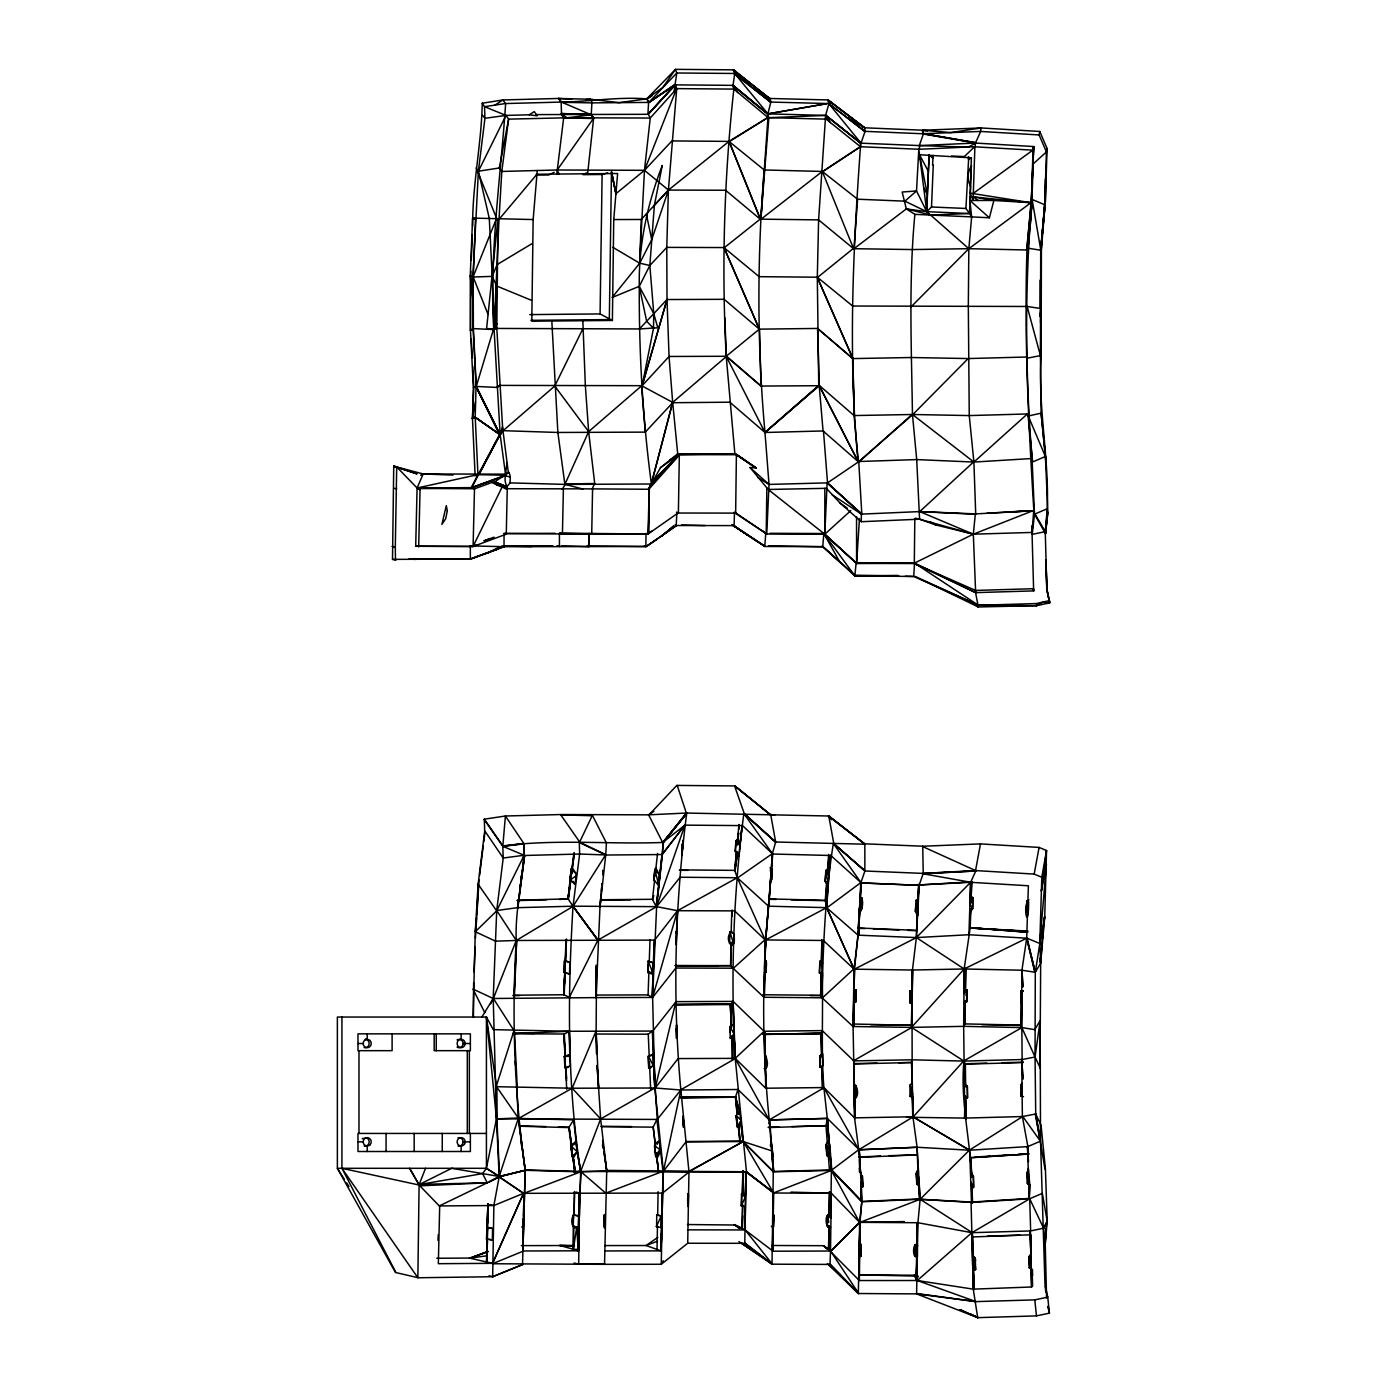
<?xml version="1.0" encoding="UTF-8"?>
<svg xmlns="http://www.w3.org/2000/svg" width="1387" height="1387" viewBox="0 0 1387 1387"><rect width="100%" height="100%" fill="white"/><g stroke="black" fill="none" stroke-linecap="round" stroke-linejoin="round"><path stroke-width="1.5" d="M770.062 533.302L823.826 533.51L839.933 562.203L822.751 546.703L764.74 546.478L733.636 525.604L676.579 525.517L646.307 546.53L504.209 546.703L470.73 559.048L392.504 559.377L393.735 466.24L417.036 473.817M395.486 560.088L395.295 547.119L392.313 546.409L395.295 547.484L396.699 467.506L394.133 466.24L416.533 473.834M821.884 950.476L821.884 940.039L821.364 961.295M914.813 518.547L914.31 563.538L975.113 590.221L975.65 592.63L914.518 563.07L856.594 563.399L824.797 534.238L824.849 488.345L826.201 488.172L840.158 503.169L861.258 521.703L919.581 519.206L973.327 534.186L1032.032 532.435L1033.644 590.897L975.65 592.63L914.31 563.538L856.594 563.399L823.826 533.51L822.751 546.703L768.485 545.784M492.68 1276.716L522.934 1264.424L492.68 1276.716L493.876 1205.546L499.181 1176.852L496.494 1118.841L496.563 1086.697L486.421 1017.052L337.37 1017.052L337.37 1168.305L395.486 1272.486L418.25 1277.756L493.078 1276.716L489.004 1275.763M738.872 1241.556L772.004 1264.181L744.767 1243.324L746.033 1172.154L580.633 1171.443L525.17 1169.917L518.218 1118.668L572.172 1088.223L655.219 1087.997L680.844 1090.009L737.971 1089.506L769.248 1119.916L773.287 1171.842L772.004 1264.181L830.015 1264.424L858.293 1293.516L916.599 1293.898L976.015 1301.613L1034.806 1299.879L1047.722 1297.122L1044.966 1284.241L1040.51 1140.773L1040.163 1020.52L1035.049 1056.998L1035.725 1114.004L1040.527 1141.137L1027.871 1146.581L969.669 1150.222L917.102 1147.257L859.194 1149.754L827.328 1118.39L769.248 1119.916C762.018 1049.023 761.879 977.124 768.502 906.162L737.277 877.728L734.746 870.412L736.462 851.601M970.848 908.745L970.224 927.626L964.173 968.976L964.138 991.636L965.352 989.59L965.577 968.646L965.369 992.034M826.669 881.543L825.282 900.319L826.617 907.653L858.033 935.167L916.374 937.577L964.173 968.976L964.121 993.595L967.138 990.162L964.173 991.584L967.034 990.231M494.431 328.875L486.594 328.615L497.95 218.886L496.823 328.442L502.787 430.958L500.187 434.894L505.509 474.146L423.174 473.973L394.133 466.24M1040.406 1068.371L1035.049 1056.998L1022.132 1059.529L963.948 1061.09L911.744 1059.807L853.768 1060.882L854.773 1118.858L853.092 1026.519L854.045 969.166L826.617 907.653L768.675 906.196L772.386 853.646L775.662 842.013L743.848 813.545C733.359 894.632 730.464 976.725 735.231 1058.368L743.519 1141.986L773.287 1171.842L831.385 1170.455L773.305 1193.011L772.507 1250.797L745.096 1229.94L745.114 1206.638L741.143 1205.684L742.6 1205.424M850.82 510.589L824.797 534.238L766.734 533.995L735.942 513.103L677.983 513.034L648.024 534.047L589.25 533.423L589.163 546.617L561.354 545.784M827.38 1263.592L858.293 1293.516L860.009 1222.346L861.812 1201.783L831.385 1170.316L858.952 1149.546M1020.711 1025.097L965.075 1023.901L965.248 1001.015L967.034 1001.587L964.034 1003.078L965.231 1001.05L965.075 1023.901L963.653 1026.345L964.52 1095.643L965.716 1098.192L967.502 1097.602L967.276 1086.038L964.381 1084.287M487.773 1222.814L487.912 1204.141L486.542 1261.91L487.513 1240.862M821.711 961.382L821.867 940.074L821.537 961.312M742.756 1204.974L742.132 1228.518L740.398 1227.686L742.426 1228.518L742.738 1215.723M742.86 1194.276L743.068 1170.732L742.686 1194.276L743.068 1170.732L742.791 1193.912L745.183 1195.057L741.369 1194.224L745.27 1197.085L741.317 1205.771L741.508 1194.259M472.655 226.22C472.308 184.956 481.48 144.248 482.243 103.21L502.944 99.951L558.788 98.46L590.533 99.257L619.105 102.655L646.758 98.858L675.538 69.35L733.48 69.853L734.729 73.476L770.669 102.066L828.698 103.557L847.18 117.583L864.76 127.812L923.101 130.222L981.129 127.951L1039.747 131.47L1047.081 148.461L1045.365 201.271L1041.412 249.14L1041.117 357.499C1037.407 415.649 1053.045 473.747 1045.295 531.62L1032.257 534.376L1034.494 514.196L1033.835 510.381C1028.495 423.676 1024.161 336.972 1026.952 249.989L968.837 248.689L926.741 211.674L927.314 194.423L919.512 154.737L971.368 157.823L969.912 200.474L971.646 216.892L968.837 248.689L968.317 306.042L969.253 415.58L973.899 462.062L975.72 514.282L919.72 511.595L861.396 514.109L831.992 494.656M821.069 974.038L820.601 995.277L822.058 997.79L853.092 1026.519L911.502 1027.386L963.653 1026.345L964.173 968.976L1026.692 938.201L1028.391 885.773L970.623 882.305L919.252 884.941L916.374 937.577L912.438 970.033L854.045 969.166L823.358 940.473L765.173 939.935L734.659 910.878L677.497 910.704L656.623 906.647L572.97 906.196L517.524 907.67L496.719 910.513L503.221 858.033L502.805 846.313L505.405 816.007L561.25 814.533L648.631 814.845L686.322 813.042L828.785 816.007L864.829 843.833L923.17 846.226L980.47 843.903L1039.088 847.422L1046.526 850.508L1044.723 917.206L1040.683 962.751L1039.99 1067.973L1040.163 1020.936M964.658 1024.317L964.884 1000.599M964.953 991.982L965.179 968.282M965.075 1023.901L965.3 1000.53M966.67 1001.362L966.774 989.937L965.352 989.59M967.034 1001.587L966.774 989.937L966.011 995.485M1021.82 1004.292L1021.421 1027.559L1020.815 991.237L1023.121 990.838L1021.907 992.884L1021.421 1027.576L1021.942 970.224L1026.692 938.201L1035.291 972.287L1035.049 1056.998L1021.838 1027.594L963.653 1026.345M1021.023 991.168L1020.919 1002.61L1021.317 991.116L1023.103 990.855M1040.701 250.752L1042.712 229.306L1040.701 250.752L1040.423 356.008L1041.1 413.153L1045.399 456.496L1047.861 512.271L1045.469 533.544L1034.494 514.196L1032.032 458.508C1025.097 372.479 1024.646 285.427 1031.98 199.399L1033.679 146.554L975.442 143.052L919.408 145.583L860.599 143.156L825.629 115.416L767.913 113.873L733.047 85.37L675.053 84.867L648.561 102.69L647.937 114.306L536.353 114.601M1045.382 200.942L1045.573 178.854L1045.226 200.82M506.099 534.22L472.932 546.582L415.701 546.253L417.071 488.415L474.753 488.744L492.004 482.433L505.735 488.709L592.578 488.883L591.712 534.134L503.62 533.51M596.566 966.722L596.133 1030.836L598.629 1087.772L597.086 1065.407L600.64 1118.91L606.726 1170.784L604.541 1264.337L492.489 1263.748L523.54 1193.323L662.518 1193.097L688.975 1172.084M645.874 546.53L646.03 533.336M473.054 1017.382L475.308 931.318L478.116 884.16L484.687 831.281L484.306 819.18L505.405 816.007L523.835 843.469C524.425 875.925 514.75 907.826 516.259 940.473C511.56 1017.104 514.404 1094.291 525.205 1170.299L499.181 1176.852L489.334 1181.793L499.164 1176.436L525.205 1170.299L581.084 1171.842L605.79 1193.167L662.969 1171.304L661.27 1264.268L604.541 1264.337M732.492 1059.512L732.735 1037.476L732.787 1059.46M829.235 1226.056L829.097 1238.903L829.322 1226.073M829.599 1191.832L829.357 1215.359L829.79 1191.832M859.108 1220.941L860.009 1222.346L858.952 1280.132L828.576 1249.6L828.975 1226.524L830.588 1227.703C824.173 1230.009 825.144 1207.401 830.726 1218.167L831.385 1170.455L859.593 1222.346L858.952 1280.548L917.275 1280.513L973.258 1289.147L977.696 1317.65L1036.47 1315.899L1049.404 1313.142L1048 1306.45M859.385 1280.132L860.009 1222.346L920.136 1199.287L969.322 1150.187L912.923 1116.778L854.531 1117.853L823.878 1087.564C820.567 1045.763 824.086 1002.264 821.433 960.983L819.648 961.503L822.647 963.115M861.015 1255.998L860.911 1244.347L858.882 1244.122L861.015 1255.998L859.524 1256.83M861.05 1255.963L860.911 1244.347M918.09 1277.08L914.276 1275.225L860.235 1274.878L918.298 1276.144M916.651 1256.015C912.49 1259.24 912.594 1242.596 916.772 1244.503L917.535 1245.682L914.831 1256.345L917.414 1257.194L916.98 1223.438M914.779 1256.258L914.883 1244.798M915.143 1256.189L915.281 1244.676M912.005 997.288L912.195 1082.987L910.063 1084.877L912.386 1092.419L912.923 1116.795L917.102 1147.257L920.136 1199.287L917.917 1222.727L916.599 1293.898L977.696 1317.65L960.203 1309.727M917.171 1243.931L917.396 1223.005M965.352 990.249L965.577 968.663M574.114 1263.002L578.275 1264.181L604.559 1263.921L578.674 1264.181L579.679 1193.011M743.085 1170.749L741.386 1205.615M916.599 1293.482L976.015 1301.613L917.275 1280.513L916.356 1279.091L917.05 1223.455L916.772 1244.503M916.668 1253.64L917.05 1223.473M486.82 1227.512L486.854 1239.198L487.912 1204.141L486.49 1239.111L492.333 1240.013L492.593 1228.501L487.583 1227.322L486.612 1239.146M506.983 463.085L505.509 474.146L508.266 471.927L502.475 426.919L500.135 434.53L494.101 329.603L499.008 219.371L536.96 174.242L617.631 173.514L613.747 219.562L612.395 320.449L531.793 321.195L533.145 219.562L537.272 170.514M578.674 1250.797L579.506 1193.011L576.177 1192.074M612.395 320.449L600.086 313.93L602.114 174.485L607.731 172.855M766.213 533.596L766.838 487.86L750.055 467.54L756.123 467.887L735.283 453.705L677.497 453.965L660.472 467.662L648.44 489.264L650.954 483.994L678.919 454.641L736.809 454.728L756.123 467.887M773.721 1193.011L772.507 1251.213L830.518 1251.022L831.316 1193.236L829.374 1191.762L829.01 1217.474M773.391 1214.96L772.906 1250.779L773.01 1227.495L771.363 1226.281M773.755 1226.559L773.911 1215.047L773.218 1226.472M827.415 1226.854L827.762 1215.185L830.744 1216.191L827.571 1215.341M772.056 1245.491L823.67 1245.699L828.993 1249.6L828.906 1226.039M830.015 1264.424L830.518 1251.022M914.276 1275.225L916.772 1279.109L917.084 1255.963L916.356 1279.091L917.24 1279.161L914.276 1275.225L916.356 1279.091L916.946 1256.397M574.131 1215.307L574.513 1191.589L574.027 1215.133M647.14 534.047L648.527 533.648L649.203 488.865L648.024 534.047L588.175 534.099L591.729 533.926M676.908 512.306L676.18 525.725L646.186 546.53L587.169 545.889M678.382 513.017L679.335 454.641L734.85 453.705L726.216 356.268C721.483 267.171 724.135 177.779 733.844 89.097L732.631 85.37L767.479 113.942L768.866 117.67L826.045 115.416L861.015 143.173L865.003 131.626L864.76 127.812L828.108 99.951L770.028 98.477L752.881 87.762L770.756 102.291L767.913 113.873L826.635 103.696L767.479 113.942L733.047 85.37L734.729 73.476L676.787 72.991L648.561 102.69L675.088 84.486L676.787 73.164L675.538 69.35L662.726 87.537L646.758 98.858C617.822 96.657 589.631 101.65 561.146 102.083L505.371 103.557L484.531 106.695L482.243 103.21M688.039 1206.551C688.177 1175.847 687.102 1209.984 688.108 1205.615M688.437 1194.155L688.281 1205.702L688.299 1194.103M663.298 1260.748L661.27 1264.268L687.709 1243.255L688.975 1171.668L680.826 1089.783C672.296 997.721 675.018 904.723 686.738 813.059L662.657 842.464C609.413 844.51 555.84 838.892 502.857 845.931L484.306 819.18M756.019 467.922L736.393 454.728L735.647 513.086L734.642 513.103M742.513 1204.974L742.132 1228.518L745.096 1229.94L746.05 1171.738L773.27 1192.56L746.05 1171.738M810.233 995.589L821 995.693L821.364 971.923M853.508 1015.527L853.525 1026.519L853.751 1001.154M853.941 990.231L854.288 968.837L853.941 990.058M860.98 1181.655L863.009 1186.336L860.876 1188.052L860.946 1183.909M1041.394 890.922L1046.526 850.508L1041.81 877.26L1039.782 943.871L1040.683 963.167L1035.291 972.287L1021.942 970.224L964.173 968.976L911.502 1027.386L911.848 1004.119L909.664 1002.524L911.883 1002.177L912.265 969.704L911.502 1027.386L963.948 1061.09L965.369 1064.124L965.612 1085.241M918.887 1179.158L918.783 1185.573L916.703 1184.03L918.298 1168.877L916.113 1173.731L918.177 1175.292M486.941 1261.685L487.912 1204.141M648.527 533.648L649.307 488.761L679.335 455.057L651.37 483.994L648.839 489.264L592.578 488.883M499.719 385.499L497.031 387.025L499.719 385.395L642.146 385.69L653.502 328.251L653.762 313.687L649.844 265.489L654.369 205.276L662.275 165.434C647.365 204.01 638.557 244.805 639.286 286.311C638.974 352.055 642.58 417.868 651.266 483.057L678.919 454.641L677.497 453.965M734.364 1225.016L687.467 1224.53M743.137 1192.265L743.484 1170.94M828.576 1249.6L828.958 1226.524M648.561 102.69L675.088 84.486L647.937 114.306L675.452 84.867L676.735 88.612L668.395 190.192L666.783 247.389L649.844 265.489L639.632 263.149L644.47 170.324L650.243 118.034L676.735 88.612L733.844 89.097L768.138 117.652L826.132 119.126L860.477 146.727C852.953 251.428 848.012 356.84 858.085 461.542L916.703 459.582L973.899 462.062L1032.032 458.508M861.258 521.703L861.396 514.109L827.12 482.884L824.797 534.238L823.826 533.51L854.86 575.848L913.738 576.472L978.407 605.269L1036.696 605.651L1049.63 602.894L1046.63 587.915L1049.612 602.495L1046.856 589.978L1045.954 560.365L1046.856 589.978L1045.261 531.845L1047.237 508.752L1034.494 514.196M853.525 1026.519L854.461 969.184L858.033 935.167L860.928 882.531L864.916 871.001L833.344 843.469C825.23 894.251 823.098 946.315 822.058 997.79L763.89 997.27L733.012 968.195L675.85 968.022L652.618 997.444L654.82 1087.997L663.385 1171.304L661.01 1250.866L604.697 1250.935M853.872 1003.234L855.831 1001.795L854.028 993.786L854.461 969.166L916.374 937.577L970.623 882.305L975.963 870.585M855.588 990.075L854.063 991.774L853.941 989.729L855.588 990.075L855.658 1001.57M855.831 1001.795L855.848 990.145M855.883 1001.726L856.074 990.301L854.028 993.786M1033.835 510.381L973.327 534.186L935.722 524.927L919.581 519.206L916.703 459.582L912.455 414.488C911.502 347.808 908.554 280.868 914.883 214.361L906.335 208.917L902.157 192.03L916.53 190.955L926.741 211.674L969.548 213.511L971.646 216.892L989.399 217.776L993.855 200.474L1031.304 202.727L1033.679 146.554M910.323 990.89L909.716 1002.61L910.323 990.89L911.918 990.595L912.039 992.693M870.672 1024.698L911.762 1025.305L911.935 1014.608M912.213 997.496L911.848 1004.119L911.727 1002.021L910.132 1002.316M912.282 993.231L912.681 969.704L912.109 993.04M917.969 1172.084L917.102 1147.257L859.194 1149.806L860.391 1171.356L862.957 1186.093M918.298 1168.877L916.166 1173.489L916.755 1184.255L918.887 1179.331L916.772 1183.787M604.038 1224.773C604.905 1191.502 604.767 1253.553 604.212 1215.185M656.745 1215.029L656.588 1226.715L660.958 1227.564L661.183 1216.052L657.802 1214.839L656.606 1215.064L661.183 1216.052L656.38 1226.576L657.594 1226.368L656.415 1226.663M657.022 1249.444L657.455 1225.9M657.663 1215.203L658.114 1191.676M662.102 1193.097L661.01 1250.866L646.047 1245.526L604.888 1245.578M916.356 1279.091L917.379 1223.057M415.701 546.253L473.106 546.357L474.493 488.744L471.32 487.617L477.943 474.51L475.204 416.95L476.036 385.967L473.14 328.598L472.95 277.036L478.394 171.208L484.947 118.294L484.531 106.695L506.012 115.416L529.227 114.792L537.15 115.814L534.324 111.584L529.227 114.792M522.535 1264.424L525.205 1170.299L498.488 1176.8M563.382 489.42L562.428 533.995L559.828 533.284L589.232 533.839L588.591 546.599M559.533 1245.474L574.426 1245.959M522.778 1250.987L578.258 1250.797L579.506 1193.011L578.258 1250.797L573.334 1249.375L573.819 1225.831M916.616 1279.109L917.084 1255.963M415.476 559.446L409.078 558.857M504.209 546.703L470.332 545.871L470.332 559.048M507.226 486.768C500.395 475.481 512.15 463.674 509.983 482.884L507.001 486.785L494.708 481.878L492.004 482.433M504.036 546.773L504.036 535.677M506.272 534.22L507.261 488.345M523.003 1218.167L522.795 1227.72L521.772 1226.854M522.916 1251.022L525.205 1170.299M557.054 545.767L559.446 546.478L559.429 533.284M573.264 1215.099L578.379 1215.966L574.218 1214.787C570.803 1216.468 570.126 1230.477 578.154 1227.495L578.258 1250.797L576.732 1227.079L573.334 1249.375L577.651 1249.392M573.212 1226.645L573.472 1215.133M579.402 1216.139L580.633 1171.443C567.023 1083.836 567.664 994.704 573.004 906.404L579.645 854.028L579.281 842.013L605.772 854.652L599.982 907.15L596.029 997.617L493.217 998.484L472.967 989.07L484.809 1012.683M764.774 968.299L764.289 997.253L765.607 939.935L768.675 906.196M764.896 962.578C767.392 955.712 766.578 972.235 764.636 973.986L765.728 972.374M765.52 972.287L765.78 960.862M765.815 972.443L765.988 960.948M763.041 531.186L766.734 533.995L769.022 484.41L764.983 432.484L818.746 385.395L817.307 277.209L818.607 219.892L825.629 115.416L830.276 122.611M819.769 961.364L819.492 973.015L822.387 974.541L822.058 997.79L822.439 972.582L819.388 972.928L819.994 961.295M821.017 995.277L821.537 971.992M418.683 546.946L420.07 489.126M425.549 1168.305L419.099 1184.619L417.868 1277.34M438.275 1234.638L437.98 1240.359M439.696 1205.927L438.327 1263.696L492.506 1263.332L523.54 1193.323L499.181 1176.852L523.54 1193.323L493.876 1205.546L439.298 1205.927L419.099 1185.035L409.598 1168.305L419.099 1184.619L482.607 1173.593L486.421 1168.305L496.494 1118.841L493.217 998.484L496.719 910.513L516.259 940.473L493.373 998.484L514.005 1030.61L496.165 1086.61M472.69 366.289L473.765 387.528L472.482 418.718L473.366 387.528L476.036 385.967L499.736 434.512L471.719 487.617L474.753 488.744M487.912 1220.733L488.311 1204.141M747.073 534.775L734.122 525.794L734.451 512.392L735.942 513.103M830.726 1218.167L831.316 1193.236L790.919 1192.127M853.092 1026.519L854.461 969.184M859.194 1149.806L862.229 1201.766L831.385 1170.316M487.288 1238.834L487.53 1229.246M573.334 1249.375L573.282 1214.96L573.559 1218.549M969.756 912.871L972.582 908.762L970.033 904.203L970.623 882.253L923.101 873.775L919.252 884.941L969.513 881.993M733.636 933.52C737.815 955.036 722.124 940.993 731.296 931.388L733.636 933.52L729.787 931.839M978.008 200.474L973.241 196.885L993.855 200.474L969.912 200.474L969.548 213.511L931.058 215.072L914.883 214.361M580.685 1171.824L524.165 1193.236L522.899 1251.438M676.093 931.527L676.162 944.772L676.821 931.752M733.29 944.911L729.649 943.42L729.874 931.769M730.62 966.08L730.88 942.31M731.192 931.7L731.799 910.479M730.637 965.664L731.296 942.466M732.041 916.426L732.232 910.063M859.351 1245.474L860.009 1222.346L904.341 1221.566M745.27 1197.085L746.033 1172.154L745.27 1195.109M763.89 997.27L765.607 939.935L772.767 854.028L830.449 855.484L826.617 907.653L765.607 939.935L764.618 962.89M970.189 917.119L970.449 908.745M970.761 898.273L971.143 885.686M662.119 1216.226L661.01 1250.866L661.894 1227.738M1031.148 203.733L1030.974 202.71L970.207 193.157L973.085 200.474L974.888 146.814L1033.02 150.177L1033.644 146.745L1031.304 202.727L1026.605 249.92L1027.698 248.221L1031.98 199.399L1044.723 204.756L1044.948 201.236M980.696 131.453L975.442 143.052L923.395 134.019C923.499 126.91 921.02 132.892 923.777 133.707L980.488 131.436L1039.106 134.955L1046.439 151.946L1044.723 204.756M917.258 911.519L916.374 937.577L968.924 934.734L970.623 882.305M971.004 902.729L971.212 896.435L973.015 898.082L970.033 904.203M971.056 902.452L971.732 881.491L970.865 902.452M972.668 908.537L972.651 897.441L971.143 898.568M972.582 908.762L972.998 897.857M1031.304 202.727L1033.02 150.177M1028.981 899.903C1021.89 904.983 1028.53 934.543 1028.617 901.862M1026.709 901.082L1027.819 907.67L1026.276 911.987L1026.9 900.891M1026.276 911.762L1027.073 904.896M569.866 879.41L575.033 884.421L576.368 874.018L572.242 867.863L571.201 869.025L568.046 898.863L572.97 906.196M571.201 869.025L576.368 874.018M596.029 965.144L596.029 997.617L652.618 997.444L677.497 910.704L737.277 877.728L765.173 939.935M649.844 265.489L639.286 286.311L612.066 297.529L639.719 263.201L641.245 219.475L668.43 190.071L729.025 141.405L767.947 117.514L760.856 219.354L822.3 171.451L857.599 199.208L904.896 201.167L926.741 211.674L931.509 206.992L933.278 165.053M648.388 960.948L647.885 972.599L652.497 974.177L652.896 962.751L648.214 961.087L652.861 962.734M648.457 961.243L648.058 972.668L652.566 972.235L648.249 961.018M648.076 995.311L648.908 971.524M649.272 960.896L650.018 939.64M596.237 995.068L648.093 994.895L652.202 997.444L654.196 940.126M652.618 997.444L656.623 906.647L663.454 842.29L686.704 813.423L663.055 842.464L662.414 854.167L684.953 825.126L742.08 825.612L738.89 855.97L735.474 850.682M764.532 968.594L765.607 939.935M523.263 1216.382L524.165 1193.236M563.972 972.374L564.422 960.862L565.359 960.463L569.901 962.578L569.468 974.003L563.972 972.374L569.398 973.986M579.506 1193.011L578.154 1227.495L573.941 1226.281M970.189 919.217L970.605 908.728M1028.426 1152.198L1027.455 1146.598L1029.258 1198.437L1029.795 1184.897L1028.01 1184.03L1027.056 1173.073L1028.374 1168.426L1029.795 1184.845L1029.258 1198.437L971.489 1202.061L920.136 1199.287L861.812 1201.783L859.593 1222.346L830.709 1251.23L858.709 1293.516M533.145 219.562L472.586 218.088L470.262 275.822L470.453 330.158L473.366 387.528M470.453 330.158L470.852 271.141M471.285 260.444L472.308 234.784M393.735 466.24L396.855 467.072L417.088 487.999L471.719 487.617L505.284 475.256L478.948 474.666L500.135 434.53L476.278 386.436L473.366 328.598L473.175 277.036L475.516 218.817M473.626 982.689L473.452 1017.382M474.059 972.079L475.082 946.593M475.429 938.097L479.087 879.566M514.334 997.79L516.658 940.473L513.936 997.79M564.301 972.53L564.526 960.792L569.901 962.578M566.035 939.536L563.798 994.739L513.155 995.225M564.18 995.155L565.185 970.241M565.601 959.856L566.451 939.086L563.833 994.756L569.19 997.27M652.202 997.444L654.612 940.126L677.497 910.704L676.492 933.347L676.423 931.596M857.599 199.208L853.993 248.706L906.335 208.917L926.741 211.674L929.117 155.049L932.879 158.205M932.584 165.122L933.052 155.413M970.241 196.902L969.548 213.511L965.924 208.466L968.733 156.939M970.449 186.187L971.316 166.232M970.415 192.741L970.675 186.517C967.138 180.379 967.242 171.659 971.559 165.885M676.492 933.347L677.497 910.704M565.185 1063.742L565.879 1068.423L570.352 1065.805L569.277 1031.269L493.287 1029.639L486.421 1017.052L486.421 1168.305L498.904 1176.263M854.219 1084.079C857.981 1085.934 859.281 1098.244 854.34 1098.001L854.461 1095.418L856.42 1097.429M911.606 1062.893L911.744 1059.807L913.149 1117.766M910.219 1085.171L910.444 1096.528L912.421 1094.43L910.236 1096.337L912.386 1092.419L912.317 1096.978L910.288 1096.423L910.479 1085.241M907.635 930.348L916.634 930.729L917.535 911.519M918.021 901.065L918.801 884.334M975.113 590.221L978.32 606.969L1036.696 605.651L1042.816 602.201L1049.63 602.894L1049.387 600.398M556.794 173.999L563.677 117.826L561.111 113.959L567.075 117.791L650.243 118.034L648.336 114.306L675.053 84.867M564.908 971.888L563.798 994.739L565.237 968.126M860.599 886.276L860.824 882.011M505.648 103.557C500.638 178.264 489.282 253.353 493.685 328.563L476.278 386.436L497.049 387.441L499.875 385.395M605.772 854.652L606.414 842.949L592.388 815.331L579.679 841.996L560.799 814.915L591.989 815.331M827.692 99.933L864.76 127.812M859.923 898.845L860.148 894.632M858.778 919.581L858.31 928.319L864.742 928.579M859.905 898.689L860.131 894.511M975.442 142.67L923.777 133.707L975.442 142.67L975.182 146.693L919.477 149.276L919.425 145.202L923.395 134.019M923.083 130.586L927.314 130.933M917.414 911.259L917.5 915.767L918.749 884.421L917.83 901.065M922.719 846.59L975.546 870.568L1034.165 874.087L1041.81 877.26M579.905 1193.011L581.084 1171.842L606.726 1170.784M861.327 882.93L919.234 885.322L861.327 882.93L858.449 935.185L858.778 919.668M828.368 815.989L864.812 844.198L775.246 841.996L743.848 813.545L772.386 853.646L768.831 906.196M862.107 898.273C852.069 929.827 868.643 902.608 860.044 896.852L860.148 902.972M917.951 899.227L916.096 900.284L915.368 911.363L917.5 915.697M916.131 904.255L915.368 911.363L918.073 905.33L916.096 900.284M860.633 886.744L860.859 882.704M499.008 219.371L501.799 171.451L508.613 119.126L506.012 115.416L484.947 118.294L482.607 115.312M476.469 918.454L475.29 931.735L496.667 910.895L478.116 884.16M476.729 914.154L477.891 894.858M478.134 890.575L478.168 883.779M769.958 867.863L772.334 869.476L771.068 874.018L770.322 869.909M830.449 855.484L828.732 875.388C821.902 870.672 829.721 864.951 828.75 875.474M970.553 1171.894L973.379 1176.211L973.466 1187.445L972.01 1188.486L970.917 1182.209L973.466 1187.445M1027.524 1183.631L1027.073 1172.847L1028.408 1170.021L1027.42 1183.406L1029.795 1184.897M570.352 1065.805L564.89 1067.938L564.318 1056.495L569.762 1054.467L569.277 1031.269L652.74 1031.061L676.024 1001.639L733.168 1001.414L764.081 1031.287L822.266 1030.61L853.768 1060.882L854.271 1086.004L856.195 1085.882L855.987 1097.62L855.242 1094.17M864.742 128.193L828.108 99.951L828.906 103.765L825.629 115.242L860.599 143.156L860.373 146.658L822.526 171.659L860.477 146.727L919.477 149.276M826.617 907.653L828.108 884.091L825.924 871.053M823.826 533.51L856.594 563.399L859.472 518.565M587.637 173.687L593.601 118.536L591.642 114.809L593.376 118.606L557.21 169.994L501.799 171.451L499.285 168L508.613 119.126L567.075 117.791L591.243 114.809L593.376 118.606L591.642 114.809L593.827 118.536M760.856 219.354L768.866 117.67M1046.578 1298.111L1045.243 1243.81L1046.231 1229.281M1046.786 1220.976L1044.844 1244.226M1026.952 249.989L1030.974 202.71L973.241 196.885M770.652 814.915L734.746 785.926L770.652 814.915L734.746 785.926L676.804 785.423L648.579 815.296M733.446 70.217L769.993 98.858L733.48 69.853L736.15 73.442M770.756 102.291L770.028 98.477L770.756 102.291L733.792 73.476M771.276 875.058L770.305 884.421M771.467 879.635L772.23 869.25M772.334 869.476L771.553 880.104L770.947 875.786M864.812 844.198L828.785 816.007L831.42 819.665M827.987 885.877L825.161 881.456L825.958 870.377M827.276 873.203L828.663 854.427M827.328 873.411L827.623 869.285M791.249 899.851L825.681 900.718L826.011 896.158M826.323 891.98L827.085 881.543M828.767 858.605L827.866 870.88L828.108 869.094M530.909 320.328L609.326 319.582L611.476 171.763L615.949 193.695L644.47 170.324L671.915 140.919L729.025 141.405L764.185 169.96C757.042 257.219 757.025 345.276 764.983 432.484L823.063 430.958L858.085 461.542L819.232 385.343L817.55 328.442L759.33 329.152L726.216 356.268L669.054 356.476L642.146 385.69L667.008 299.54L666.783 247.389L723.927 247.562L759.14 276.672L817.307 277.209L852.641 306.024L1027.16 306.475L1040.181 308.451L1040.423 279.845L1041.117 357.482L1040.423 356.008M1044.74 204.565L1042.833 227.832L1045.365 201.271L1042.348 234.316M1030.368 224.174L1031.061 215.852M1031.564 209.593L1032.257 201.271M1041.03 248.776L1041.88 238.443L1041.412 249.14M1042.383 232.236L1044.775 203.3M968.924 934.734L1027.108 938.236L1035.291 972.287L1039.782 943.871L1046.422 864.413L1041.394 891.061M600.97 895.239L599.982 907.15L602.027 883.606L601.317 891.304M1045.191 1239.666L1046.075 1229.281M1045.243 1243.81L1047.22 1220.941M1040.753 250.232L1028.114 248.221L1032.309 200.474L1040.77 250.024M1044.671 204.669L1040.683 249.937L1042.712 229.306M1042.018 943.021L1040.683 962.751M1042.4 938.722L1043.353 927.955M1043.735 923.638L1044.723 916.842M736.601 851.687L734.694 870.741L735.734 864.118M738.04 839.17L738.612 832.963L737.433 843.383M738.994 828.837L739.358 824.693M681.745 848.133L682.127 843.99M683.063 840.262L681.763 855.484L682.456 844.198M682.265 851.098L683.202 840.487M734.711 786.308L744.264 813.545L775.662 842.013L770.687 814.533L774.796 815.019M735.214 851.323C735.197 846.243 736.584 831.021 739.843 845.585L742.08 825.612M737.034 845.359L738.959 824.502M737.312 843.521L737.693 839.36M1045.486 533.96L1047.445 512.306M736.116 859.94L736.896 851.601M659.466 880.814L662.379 854.531M899.019 576.142L854.825 575.154L822.196 545.993L854.86 575.848L856.143 562.689L914.518 563.07L978.407 605.269L1036.488 603.553L1049.404 600.588M1044.29 917.188L1040.302 962.387L1039.609 958.278M681.936 853.698L683.219 840.713M684.068 1126.66L683.08 1116.154L683.375 1127.354M737.555 1117.575L736.168 1115.685L739.67 1111.056L742.981 1141.05L685.889 1141.518M975.304 514.3L973.327 534.186L975.65 592.63M738.89 828.871L739.306 824.71M967.502 1097.602L967.38 1086.142L964.416 1086.229L963.948 1061.09C960.255 1099.302 969.53 1136.369 971.524 1174.113L970.536 1157.33L971.16 1174.98M965.595 1086.853L967.276 1086.038M1023.502 1096.666L1021.092 1096.059L1022.271 1092.176L1020.971 1084.599L1022.167 1082.779M590.116 99.257L586.025 99.535M650.364 96.483L646.758 98.858L648.596 102.413L591.902 102.881L591.243 114.809L593.203 118.536L563.677 117.826L567.075 117.791M652.063 95.634L646.758 98.858L649.029 101.944M653.676 880.277L654.959 869.25L656.051 868.297L659.206 874.503L658.062 884.889L653.814 879.635M653.849 880.52L654.803 869.441L655.808 870.429L656.051 868.297M654.543 880.52L652.427 899.66L653.884 895.603M655.011 876.359L657.542 853.421M600.554 899.747L652.479 899.296L656.207 906.647L661.98 854.548L605.738 855.033M1045.469 533.544L1047.861 512.271M858.033 935.167L854.045 969.166L826.825 907.861L860.928 882.531L833.344 843.469L865.332 871.019L923.239 873.411L975.945 870.967L923.101 873.775M479.607 875.37L483.248 845.966M483.768 841.77L485.051 831.281L503.221 858.033L524.182 855.242L496.841 910.531M571.825 99.171L558.389 98.477M561.51 113.942L561.146 102.083L558.788 98.46L561.527 102.101L591.243 114.809L561.562 113.561L590.966 114.427M520.004 885.877L520.229 884.091M520.888 878.925L521.269 875.388M517.923 907.653L524.598 855.484L579.645 854.028L605.547 854.947L573.143 906.214L598.005 940.074L656.623 906.647L680.15 877.243L737.277 877.728M569.953 879.861L571.323 868.817M571.496 869.701L570.161 880.104L576.142 875.786M570.664 880.364L568.046 898.863L570.733 878.006M571.253 873.827L573.923 852.97M568.41 899.244L570.855 880.086M571.652 873.827L574.322 852.97L571.444 873.827M1032.032 532.435L1033.731 510.711L1005.783 512.011M571.427 874.087L572.242 867.863L569.988 879.219M656.207 906.647L658.964 885.721M517.524 907.67L524.598 855.484L520.871 881.577M568.046 898.863L570.889 878.006M974.298 1262.43C978.945 1259.76 968.958 1251.941 975.234 1258.39L972.911 1255.686M734.746 870.412L737.347 854.427L735.11 870.741M734.035 1035.985L731.729 1038.62L730.221 1038.048L734.035 1035.985L735.231 1058.368L765.711 1088.223L823.878 1087.564L827.311 1118.442L769.664 1119.898L773.669 1171.512L771.918 1151.747L773.183 1156.515M831.35 1169.934L827.328 1118.39L828.767 1139.958L825.958 1144.604L829.582 1150.239L826.669 1155.111L828.472 1156.723L829.582 1150.239L827.311 1118.442L826.011 1126.071L827.345 1143.252M1030.662 206.94L1031.98 199.017M769.005 1123.747L769.664 1119.898M770.374 1145.818L771.103 1141.484L772.576 1157.209M828.022 1144.344L828.75 1140.166M980.574 928.631L969.808 927.972L1028.01 931.093M475.134 475.88L472.464 418.302L475.516 401.831M980.488 131.436L981.129 127.951L950.702 132.58L922.684 130.205M1039.106 134.955L1039.747 131.47M1047.081 148.461L1046.439 151.946L1033.124 163.961M980.47 843.903L975.546 870.568L923.239 873.411L922.736 846.209M970.102 902.348L971.212 896.435M1034.165 874.087L1039.088 847.422M1039.782 943.871L1044.723 917.206M654.803 869.441L659.068 874.226M680.844 1090.009L663.385 1171.304L746.466 1171.738L773.166 1192.161L743.519 1141.986L746.466 1171.738M830.466 855.207L860.928 882.531L858.449 935.185L859.68 911.606L861.604 908.918L861.674 897.84L860.79 901.602M673.787 92.131L675.452 84.867M486.421 1017.052L496.494 1118.841L657.299 1119.43L655.219 1087.997L675.85 1001.83M1033.644 146.745L1032.812 150.16L973.379 193.296M676.475 933.312L676.856 931.839M655.756 1147.465L654.664 1145.575C661.426 1132.746 661.651 1154.782 656.935 1157.764L658.565 1172.344M1027.438 1183.163L1028.721 1178.673M642.146 385.69L667.008 299.54L724.153 299.315L759.33 329.152L724.187 247.77L760.197 219.146L818.607 219.892L853.577 248.689L911.97 249.556L968.837 248.689L1030.974 202.71M975.356 1269.694L975.217 1258.13L973.119 1264.892L973.553 1270.405L975.546 1269.417L973.119 1264.892L972.287 1232.679L1030.246 1230.945L1031.252 1250.034M742.981 1141.05L740.675 1121.32L737.017 1126.435L738.577 1127.787L740.675 1121.32M737.971 1089.506L735.474 1097.169L737.277 1114.385M738.577 1114.42L739.618 1111.264L735.474 1097.169L680.428 1097.36L735.838 1096.84M683.566 1121.84L684.086 1126.417M419.099 1184.619L451.729 1168.305L499.164 1176.436L518.218 1118.668M639.719 263.201L651.734 239.674L668.395 190.192L654.369 205.276M656.623 906.647L684.953 825.126L662.657 842.464L648.631 814.845L653.918 811.291M420.053 489.611L417.227 488.449M652.74 1031.061L654.82 1087.997L600.64 1118.91L580.598 1171.512L574.218 1172.154M736.237 840.487L739.843 845.585M473.192 276.62L496.598 218.262L476.105 167.81M557.21 169.994L644.47 170.324L676.509 88.889M772.368 1146.251L771.779 1146.928L772.368 1146.009M773.079 1156.758L771.103 1141.484L771.744 1149.702M571.756 1147.951L570.803 1146.251L575.796 1141.553L577.235 1151.747L573.195 1158.128L572.398 1156.273L577.235 1151.747L573.629 1119.898L518.565 1118.39L496.563 1086.697L572.172 1088.223L600.64 1118.91M506.012 115.416L478.394 171.208L489.282 218.348L492.212 276.377L496.667 286.017L494.101 328.563L492.212 276.377L497.135 264.57L532.313 243.471M572.172 1088.223L596.133 1030.836L596.635 1054.016L596.133 1030.836M453.029 475.082L423.174 473.973L417.088 487.999L477.769 474.649L473.921 475.169M502.614 430.663L557.851 432.467L645.284 432.12L641.54 385.898L588.643 431.617L564.89 484.392M473.158 329.014L470.488 330.574L473.14 328.598L494.101 329.603L496.806 323.691M647.85 972.443L649.029 972.044M821.468 1056.963L820.809 1033.748L822.266 1030.61M823.046 1065.147L821.832 1067.799L820.064 1067.244L823.046 1065.147L822.734 1053.808L819.734 1055.802L820.41 1067.418M764.965 1054.484C766.89 1057.709 769.802 1068.181 764.081 1068.458M490.721 1003.824L493.217 998.484L481.878 1017.052M860.148 902.885L861.951 898.048L861.552 909.144M592.145 488.865L594.711 483.491L588.643 431.617L585.349 385.673L582.835 320.64M655.479 1146.338L653.19 1127.146L656.883 1119.43L662.917 1170.923L606.691 1170.42L604.091 1152.718M657.247 1144.327L658.756 1141.189M502.007 487.201L473.106 546.357M606.656 1170.472L603.917 1151.141M502.787 430.958L554.748 386.054L582.869 328.736L639.459 328.944L657.802 327.783L653.762 313.687L639.286 286.311L646.654 321.281L653.502 328.251M569.381 997.27L597.814 940.299L573.004 906.404L516.259 940.473L495.54 941.166L475.29 931.735M1045.261 1244.208L1043.596 1228.293L1047.22 1221.323L1045.399 1168.738L1041.065 1125.394L1035.725 1114.004L1022.375 1116.552L964.606 1118.095L906.474 1117.246L912.923 1116.795L969.669 1150.222L971.489 1202.425L920.136 1199.287L972.287 1232.679L973.327 1260.662M396.543 466.951L393.735 466.656L396.855 467.072M487.236 1182.816L420.677 1184.342L419.862 1185.833L487.236 1182.816L482.607 1173.593M740.502 1119.586L736.168 1115.685L737.104 1126.66M825.82 870.828L825.161 881.456M1040.163 1020.52L1034.771 1029.639L1021.838 1027.594L963.93 1060.864M929.117 155.049L927.314 194.423L923.69 187.696M1040.163 308.053L1040.874 306.943L1040.527 322.477M861.154 1244.486L859.645 1245.301M573.126 1158.232L570.803 1146.251L571.981 1152.58M562.082 489.472L565.289 484.41L651.37 483.994L679.335 454.641L650.954 483.994M572.137 1152.32L568.774 1127.579L573.629 1119.898M573.646 1144.951L575.796 1141.553M518.53 1118.442L525.17 1169.917M1021.109 1095.973L1022.288 1094.1M500.326 434.703L502.666 431.184M1030.853 1253.917L1029.067 1256.518L1031.113 1265.083L1030.246 1230.945L1031.13 1265.135L1029.293 1267.822L1031.495 1268.654M654.491 1145.818L659.848 1149.494L655.704 1156.082M970.154 902.157L972.876 897.649M648.683 1067.765L648.145 1056.322L652.809 1054.241L653.329 1065.58L649.879 1068.25L648.683 1067.765L653.173 1065.701M662.414 854.167L684.554 825.334M655.392 1087.789L678.07 1058.576L735.231 1058.368L764.081 1031.287M657.299 1119.43L680.688 1090.199M663.055 842.464L686.738 813.059M731.226 1027.784L730.394 1004.587L733.151 1001.449L735.231 1058.368L733.983 1034.026L729.978 1026.501L733.654 1024.612L733.151 1001.449M913.287 1116.795L963.584 1061.072M675.122 90.536L676.717 88.803M660.021 1151.331L655.687 1156.55L656.935 1157.764L658.582 1172.171M645.284 432.12L672.695 402.715L729.822 402.195L764.983 432.484L819.214 385.707L760.995 386.054L726.216 356.268L764.983 432.484L819.232 385.343L854.063 415.563L912.455 414.488L969.253 415.58L1027.368 413.967L1045.399 456.496L1045.625 460.085M639.459 328.944L666.818 299.731M730.394 1037.857L733.983 1034.026M912.854 414.488L968.178 358.557L1026.657 357.014L1027.42 358.158L1040.423 355.609L1027.16 306.475M911.034 306.891L968.837 248.689M830.709 1251.23L859.732 1222.346M773.287 1171.842L771.918 1151.747M1044.983 1169.137L1035.725 1114.004M766.075 1056.495L765.728 1062.355M766.387 1067.851L766.161 1056.305L765.035 1056.391M729.475 943.264L730.966 942.796L733.151 944.79M973.102 1177.13L970.623 1173.645M773.166 1215.966L773.703 1215.012M963.428 157.477L974.576 146.727M905.33 576.281L913.738 576.472L914.518 563.07L973.327 534.186L919.72 511.595L973.518 462.027M822.283 997.999L853.82 968.958M733.22 968.421L764.965 939.727M1027.368 413.967L973.899 462.062L912.455 414.488M493.217 482.399L497.257 485.311L504.331 485.831L505.735 488.709L507.001 486.785L494.708 481.878L509.064 472.291M572.103 1156.983L570.993 1146.009L575.536 1141.969M513.259 1033.8L564.284 1034.008L565.15 1050.999M912.039 414.488L858.778 462.062L861.812 514.092L827.12 482.884M904.896 201.167L916.53 190.955L918.818 149.224L926.741 211.674M917.275 1280.513L971.871 1232.679L1029.691 1198.784L1042.348 1193.357L1047.22 1221.323L1043.596 1228.293M757.995 477.596L769.022 484.41L827.536 482.867L858.484 461.871L912.542 414.765M726.251 356.598L672.678 402.386L677.723 453.948M910.305 1096.233L912.421 1094.43M970.796 157.841L968.559 159.73L968.369 156.731M677.22 785.423L686.322 813.042L663.021 842.845M969.808 927.972L1025.808 931.353L1008.574 930.33M864.881 871.383L864.829 843.833M861.916 1176.731L860.391 1171.426L859.194 1149.754M817.567 277.417L853.317 248.481M858.328 461.732L854.063 415.563L852.884 358.592L911.276 357.517L968.178 358.557M650.52 1056.027L652.809 1054.241M1021.82 1002.368L1020.711 1002.68M1020.711 991.324L1021.907 992.884M496.633 549.564L500.013 547.189L496.633 549.564L470.73 559.048L413.135 558.718M660.472 467.662L678.919 454.641L651.647 482.416L672.522 402.906L651.89 482.017L678.919 454.641L669.782 459.947M677.099 1038.256L676.492 1024.82L676.527 1038.43L676.18 1028.981M737.468 877.954L772.386 853.646L742.114 825.248M657.871 1237.36L646.047 1245.526L657.49 1241.209M656.276 539.716L646.186 546.53L644.296 545.819M646.723 99.136L651.803 95.755M470.522 330.539L473.14 328.823M494.986 105.065L502.944 99.951L505.371 103.557M737.728 839.464L736.428 840.297L735.353 851.549L739.046 854.201M969.548 1150.066L1022.791 1116.466L1040.025 1140.686L1035.291 1114.021M767.947 117.514L729.25 141.613L760.44 219.354L729.025 141.405M826.132 119.282L825.629 115.416M859.021 1149.615L913.01 1116.968M769.248 1119.916L823.93 1087.772L858.362 1149.043M566.763 1056.218L569.728 1054.484M565.202 1059.685L563.902 1034.338L569.277 1031.269L513.346 1033.575M680.826 1089.783L735.249 1058.593L769.022 1119.69M853.352 1060.882L911.502 1027.628M688.975 1171.668L743.172 1141.536L771.657 1150.829M975.859 143.069L968.265 147.109L919.408 145.583M554.089 172.3L548.749 174.987L536.006 175.109M586.545 172.872L582.991 174.658L602.114 174.485M475.308 417.539L499.545 434.374L475.966 386.574L499.736 434.512L478.359 474.735L500.135 434.53L475.273 417.314L472.464 418.302L475.204 416.95M487.288 553.066L499.909 546.877M420.59 475.221L423.174 473.973M439.298 1205.927L499.164 1177.06M472.586 218.088L475.498 219.233M420.677 1184.342L419.099 1185.035L341.93 1168.305L341.93 1017.052M494.101 329.603L496.823 328.442L582.869 328.736M472.464 418.302L475.238 417.14L499.545 434.374M492.489 1263.748L522.5 1251.438M827.45 1215.255L828.75 1222.346M676.44 1027.004L676.856 1038.343M647.885 532.643L651.595 531.238M973.275 1259.24L974.836 1258.65L975.546 1269.417L973.171 1266.816L973.674 1289.13L1031.651 1286.997L1031.512 1270.717M484.046 540.791L489.923 538.607M470.505 558.857L504.053 546.513M509.705 476.937L505.267 475.689L471.701 488.033L417.071 488.415M484.202 540.774L494.119 537.15M488.345 1251.507L470.522 1258.044L436.784 1258.269M471.719 487.617L505.267 475.689M965.716 1098.192L967.155 1097.776M469.933 545.871L470.332 545.871M492.506 1263.332L470.141 1258.234L487.947 1251.507L469.343 1258.234L486.941 1255.79M478.394 171.208L499.285 168M474.007 475.1L477.943 474.51M473.279 545.42L476.643 544.97M523.835 843.469L502.805 846.313L484.254 819.561M729.649 943.42L733.376 943.004L729.978 931.995M574.235 1172.102L580.668 1171.322L577.235 1151.747L570.993 1146.009M970.969 1157.295L971.646 1177.112M970.969 1157.677L1028.755 1154.001L970.969 1157.677L971.437 1174.962M975.234 1157.035L990.214 1156.099M996.629 1155.7L1013.724 1154.625M1018.006 1154.348L1028.686 1153.689M971.489 1202.425L1029.691 1198.784L1043.579 1228.188L1030.662 1230.928L1029.691 1198.784M987.093 513.19L1033.731 510.711L975.72 513.901L919.72 511.595M859.038 1156.983L880.641 1156.047M889.275 1155.683L917.379 1154.851M859.056 1157.347L916.963 1154.868M862.211 1201.402L920.118 1198.905M499.528 1175.708L496.893 1118.841L518.305 1118.009M492.212 276.377L472.95 277.036M975.425 590.446L1033.419 588.712L1033.644 590.897L1033.419 588.712M987.752 1236.094L1019.948 1235.141M972.738 1236.944L1030.68 1234.811L1031.287 1240.689M561.007 102.083L558.788 98.46M517.247 900.215L568.445 898.863L559.533 899.469M517.212 900.596L546.842 899.799M1027.871 1146.581L1022.375 1116.552L1021.716 1059.547L1023.138 1062.581L964.953 1064.141L965.352 1085.258L964.953 1063.725L986.764 1063.136M1001.743 1062.737L1023.138 1062.165M768.311 1127.215L778.991 1126.92M791.804 1126.591L826.392 1125.672M768.346 1127.579L825.976 1125.689M862.229 1201.766L831.767 1169.917L773.27 1171.46L743.519 1141.986M766.838 487.86L768.155 489.472L824.849 488.345M912.438 970.033L964.173 968.976M594.711 483.491L564.838 484.028L557.851 432.467L551.818 320.934M820.809 1033.748L763.058 1034.407L821.225 1033.332L821.815 1054.588M853.612 1063.569L877.243 1063.136M898.707 1062.737L912.005 1062.494M853.629 1063.985L911.588 1062.494L912.039 1084.01M763.058 1034.407L821.225 1033.332L797.525 1033.61M529.73 314.606L600.086 313.93M516.259 940.473L654.612 940.126M513.173 995.641L519.536 995.589M600.519 900.111L630.808 899.851M730.377 1004.171L675.348 1004.656L730.394 1004.587L731.33 1027.264L729.839 1026.605L730.29 1038.135M392.504 559.377L395.867 560.088M395.884 1272.486L341.93 1168.305L417.868 1277.756M613.747 219.562L641.245 219.475M504.018 533.51L555.164 533.302M503.828 545.975L552.789 545.784M732.977 968.178L730.221 965.664L675.157 965.889L717.825 966.046M674.949 1004.379L730.793 1004.171L731.625 1027.386M521.217 1245.63L572.536 1245.526M733.931 525.794L757.146 541.45M459.08 1039.314L461.143 1039.314A4.196 4.022 -90 0 1 464.61 1045.625A4.196 4.022 -90 0 1 457.658 1045.625A4.196 4.022 -90 0 1 461.143 1039.314L461.143 1033.852M357.985 1043.527L363.203 1043.527M463.085 1043.527L470.366 1043.527M486.421 1133.439L357.985 1133.439L357.985 1151.505L470.366 1151.505L470.366 1133.439M357.985 1141.848L363.203 1141.848M458.039 1137.791A4.196 4.022 -90 0 1 463.085 1141.848L470.366 1141.848M365.145 1146.043L367.208 1146.043L367.208 1151.505M459.08 1146.043L461.143 1146.043L461.143 1151.505M688.021 1229.853L745.096 1229.94M687.709 1243.255L744.767 1243.324M675.174 965.491L730.221 965.664M596.375 1034.008L648.249 1034.217L652.323 1031.044L654.82 1087.997L654.005 1060.084M564.041 533.302L589.25 533.423M559.429 533.7L589.232 533.839M732.561 524.893L764.185 545.767L732.145 524.893L733.636 525.604M773.305 1193.011L831.316 1193.236L859.403 1222.138M740.866 1242.631L765.156 1258.876L740.554 1242.631M898.013 575.432L854.86 575.848M860.009 1222.346L917.917 1222.727L971.871 1232.679L973.258 1289.147M679.734 869.892L735.145 870.377M679.301 870.273L687.813 870.342M762.85 994.739L820.601 995.277M601.23 1126.296L631.518 1126.573M601.282 1126.677L653.19 1127.146L655.444 1145.523M853.369 1024.022L911.762 1025.305M569.884 1056.391L564.648 1056.305L565.22 1067.661M513.242 1033.142L534.342 1033.488M572.519 1245.699L559.932 1245.474L573.663 1249.375M501.73 546.01L531.897 546.582M981.892 1024.681L1020.693 1025.513M681.502 524.98L704.96 525.569M769.75 898.915L825.698 900.336M769.733 899.296L776.183 899.469M591.902 102.881L561.995 102.309M572.762 815.209L591.954 815.712M509.983 482.884L565.289 484.41L582.921 489.056M520.073 1125.863L545.663 1126.573M558.458 1126.92L569.121 1127.215L572.242 1150.152L569.121 1127.215M520.073 1126.244L568.774 1127.579M865.02 131.384L847.18 117.583L864.829 131.332L922.736 133.759M864.916 871.001L833.76 843.469L828.785 816.007M858.328 927.99L916.235 930.33M873.325 928.926L899.053 930.001M951.569 156.02L964.156 156.558M931.509 206.992L965.924 208.466M971.646 216.892L931.058 215.072L906.335 208.917M984.874 928.891L1002.107 929.931M764.185 169.96L822.3 171.451L853.577 248.689M970.224 927.678L1027.784 932.307L970.224 927.626M487.132 1227.686L492.541 1228.483M470.089 545.906L473.106 546.478M393.717 488.207L396.682 488.917M489.906 1204.609L493.876 1205.546M488.952 1239.215L492.264 1240.013M915.385 518.201L919.581 519.206M604.004 1226.697L604.403 1215.237M1021.56 1084.963L1021.092 1096.059M393.735 466.656L396.699 467.506M557.869 545.993L559.446 546.305M559.828 533.284L562.238 533.995M392.313 546.409L395.295 547.328M914.952 1244.832L917.518 1245.63M1029.362 1267.961L1029.067 1256.518L1029.83 1268.186M531.481 300.303L496.667 286.017L495.488 326.604L496.823 328.008M1027.108 938.236L1039.799 943.489M740.398 1227.686L742.27 1228.518M970.276 1313.766L978.112 1317.633L960.099 1309.727M978.407 605.269L915.056 576.403L978.32 606.969L971.351 602.166M733.966 1224.6L742.426 1228.518L734.382 1224.6L739.583 1228.067M579.229 842.464L605.547 854.947M564.301 1056.599L565.272 1057.102M676.579 525.517L675.105 524.823L676.336 525.69M676.492 512.306L677.983 513.034M735.439 513.103L734.035 512.392L765.763 533.284L764.74 546.478L763.769 545.767M641.938 385.898L672.678 402.386L669.054 356.476L667.008 299.54M930.4 521.928L935.722 524.927M612.794 247.302L639.632 263.149M964.52 1095.643L967.502 1097.498M499.164 1176.436L486.421 1168.305L337.37 1168.305L344.323 1179.262M827.675 1146.442L825.958 1144.604L826.808 1155.579M909.907 991.185L912.039 992.572L909.855 991.098L911.883 1002.177M732.145 524.893L748.893 535.989M736.098 1226.177L739.583 1228.501M735.283 453.705L744.247 459.773M736.393 454.728L755.794 467.939M823.237 1245.699L828.889 1249.6M840.158 503.169L847.266 508.11M764.74 1258.859L772.004 1264.181M473.002 217.672L475.273 219.337M744.784 1242.908L772.42 1264.181M830.813 103.609L828.108 99.951L828.906 103.765L865.003 131.626M747.766 83.723L734.798 73.65L767.913 113.873M768.155 489.472L824.797 534.238M733.48 69.853L769.993 98.858M644.47 170.324L668.43 190.071L725.574 190.244L760.197 219.146M817.307 277.209L852.884 358.592L817.55 328.442L852.78 358.661L854.305 415.563M969.912 200.474L989.399 217.776M750.055 467.54L769.022 484.41M826.739 1248.525L823.67 1245.699L826.739 1248.889M828.871 1264.649L834.974 1270.197M861.812 514.092L827.536 482.867L823.497 431.253M829.495 1264.927L840.591 1275.121M830.015 1263.99L858.293 1293.1M828.906 103.765L861.015 143.173M745.27 1230.096L772.022 1263.765M554.748 386.054L588.643 431.617M573.004 906.404L598.005 940.074M494.708 481.878L497.257 485.311M732.631 85.37L737.763 92.6M572.97 881.317L574.981 884.317M856.004 1289.997L858.293 1293.516M346.646 1182.903L348.969 1186.544M765.312 1065.805L766.491 1067.747M1035.014 513.97L1045.295 531.62M557.002 169.994L559.204 173.964M919.512 154.737L928.076 170.809M653.329 1065.58L648.405 1056.114L648.821 1067.851M858.085 461.542L819.214 385.707L823.063 430.958M590.533 99.257L592.37 102.898M817.307 277.591L852.884 358.592M723.927 247.562L759.33 329.152M488.103 314.537L473.175 277.036L470.28 275.424L473.036 301.135M564.405 1056.686L565.376 1059.443M602.391 1145.107L603.605 1148.991L602.617 1140.478M1026.623 901.533L1027.888 905.815M739.618 1111.264L735.422 1096.84L737.138 1114.385M596.271 974.333L596.306 966.912M602.669 870.36L602.981 874.989M654.993 870.134L658.253 883.12M1026.692 938.201L1034.789 972.252M736.289 1116.604L737.121 1120.263M1048.017 1306.502L1049.387 1312.743M646.325 213.979L651.734 239.674M615.967 193.504L611.476 171.763L615.932 193.851M654.491 1146.286L655.635 1156.325M654.629 1146.494L655.41 1150.256M656.172 1154.019L656.935 1157.764M827.345 1151.106L826.219 1145.506L827.033 1155.77M767.479 113.942L768.138 117.652M577.235 1151.747L580.598 1171.512M575.05 1172.951L573.368 1158.509L574.877 1168.825M573.368 1158.509L575.05 1170.888M572.692 1156.446L574.651 1170.888L572.848 1156.29M520.766 1139.958L521.616 1146.13M858.726 1149.355L854.531 1117.853L853.768 1060.882M656.242 1152.753L658.53 1171.946M654.664 1145.575L655.843 1156.758M738.404 1125.117L739.999 1140.131M1032.032 532.14L1032.257 534.376L1031.789 525.864M1036.488 603.553L1036.696 605.651M1047.705 1296.706L1049.404 1313.142M1045.174 1286.217L1045.798 1292.181M1034.806 1299.879L1036.47 1315.899M820.15 1067.054L819.821 1055.698M736.289 1101.503L737.138 1110.085M738.803 1127.267L739.86 1137.981M738.56 1127.839L738.352 1125.724L737.295 1126.868L736.168 1115.685M738.179 1125.117L739.86 1142.281M683.063 1116.396L683.687 1127.128L683.097 1120.973M829.582 1150.239L831.333 1169.987M829.755 1144.154L831.767 1169.917M828.195 1153.984L829.53 1171.165M772.074 1146.72L772.888 1156.983M1027.49 1146.806L1028.53 1161.717M918.402 1172.05L917.882 1163.45L918.246 1172.067M919.286 1187.116L920.049 1200.015M918.229 1176.384L919.616 1200.05M916.322 1174.182L917.188 1184.671M862.939 1186.578L862.35 1175.812L862.783 1186.804M862.038 1178.794L862.506 1187.029M859.194 1159.497L859.94 1172.414M860.824 1187.48L861.448 1198.247M859.264 1168.045L859.524 1172.31M860.633 1191.52L861.136 1200.05M563.902 1034.338L565.255 1057.57M565.861 1068.129L566.59 1080.802M515.288 1061.367L515.479 1065.147M918.471 1176.367L919.668 1200.05M566.017 1067.99L566.555 1078.618M565.636 1068.129L566.711 1089.246M514.404 1030.61L517.299 1087.564M471.285 338.653L472.256 357.777M648.232 1033.8L649.168 1055.316M649.445 1061.627L650.642 1089.055M654.265 1065.199L655.219 1087.997M516.9 1087.564L518.149 1117.818M724.829 317.848L726.355 356.147L760.995 386.054L759.539 329.1M730.412 1004.569L731.33 1027.264M1031.997 1269.122L1032.639 1286.061M731.538 1036.228L732.371 1059.425M730.065 1026.883L730.273 1032.552M1027.351 1173.523L1027.715 1183.857M973.379 1176.211L973.813 1186.995M972.01 1188.486L971.871 1184.377L972.564 1203.032M971.611 1187.931L972.131 1203.032L971.732 1185.764M860.599 143.156L860.72 146.831M973.189 1267.024L973.917 1289.633M911.606 1062.91L912.195 1084.01M912.542 1096.666L913.149 1117.766M822.179 1067.331L822.786 1088.587M821.763 1067.505L822.37 1088.604M766.127 1088.223L764.514 1031.269L764.74 1054.068M971.073 1202.46L972.686 1266.002M1032.465 1269.573L1032.621 1275.849M1031.13 1265.135L1031.651 1286.997L1030.246 1230.945M1029.275 1256.917L1029.553 1268.082M975.286 1258.252L975.512 1269.556M973.535 1269.278L974.021 1288.679M972.287 1232.679L973.657 1288.731L973.119 1264.892M912.299 1096.666L912.733 1117.766M856.004 1086.177L856.247 1097.516M765.711 1088.223L764.514 1031.269L765.017 1065.424M965.993 1119.032L965.595 1097.915L966.011 1119.032M1021.057 1084.79L1021.387 1096.25M965.352 1098.175L965.595 1119.43M496.563 1086.697L496.893 1118.841M1021.838 1027.594L1022.132 1059.529M856.542 516.692L856.594 563.399M469.361 1050.67L469.361 1133.439M467.298 1050.67L467.298 1133.439M442.262 1133.439L442.262 1151.505M436.246 1033.852L436.246 1050.67M434.183 1033.852L434.183 1050.67L470.366 1050.67L470.366 1033.852L357.985 1033.852L357.985 1050.67L392.105 1050.67L392.105 1033.852M414.176 1133.439L414.176 1151.505M386.071 1133.439L386.071 1151.505M367.208 1033.852L367.208 1039.314A4.196 4.022 -90 0 1 370.693 1045.625A4.196 4.022 -90 0 1 363.741 1045.625A4.196 4.022 -90 0 1 367.208 1039.314L365.145 1039.314A4.196 4.022 -90 0 1 369.133 1044.064A4.196 4.022 -90 0 1 364.105 1047.584M358.99 1050.67L358.99 1133.439M365.145 1137.635A4.196 4.022 -90 0 1 369.133 1142.385A4.196 4.022 -90 0 1 364.105 1145.905M362.319 1138.866A4.196 4.022 -90 0 1 363.151 1138.207M460.12 1039.47A4.196 4.022 -90 0 1 462.773 1045.139A4.196 4.022 -90 0 1 457.069 1047.168M457.069 1039.886A4.196 4.022 -90 0 1 458.039 1039.47M463.085 1141.848A4.196 4.022 -90 0 1 458.039 1145.905M964.919 1096.493L964.624 1118.13L964.919 1096.493M1040.874 306.926L1040.215 316.583L1040.874 306.943M447.307 510.676L445.712 518.703L441.881 524.442L446.302 505.648L447.307 510.676M1021.976 970.154L1022.878 986.712L1021.976 970.154M685.924 1141.882L663.385 1171.304L688.94 1171.46L743.172 1141.536L685.924 1141.882M673.597 526.054L661.686 536.023L673.614 526.072M856.022 990.214L854.063 991.774L856.022 990.214M1045.399 456.496L1032.674 461.923L1028.096 416.048L1041.1 413.153L1045.399 456.496M523.783 843.851L502.805 846.313L523.87 855.172L523.783 843.851M735.474 1097.169L680.462 1097.706L735.457 1097.221M1022.947 1078.878L1021.751 1059.633L1022.965 1078.878M854.947 1117.853L854.461 1095.418L854.947 1117.87M370.052 1144.812A4.196 4.022 -90 0 0 368.248 1137.791A4.196 4.022 -90 0 0 363.342 1142.923A4.196 4.022 -90 0 0 370.052 1144.812M464.61 1143.946A4.196 4.022 -90 0 0 461.143 1137.635A4.196 4.022 -90 0 0 457.658 1143.946A4.196 4.022 -90 0 0 464.61 1143.946"/></g></svg>
